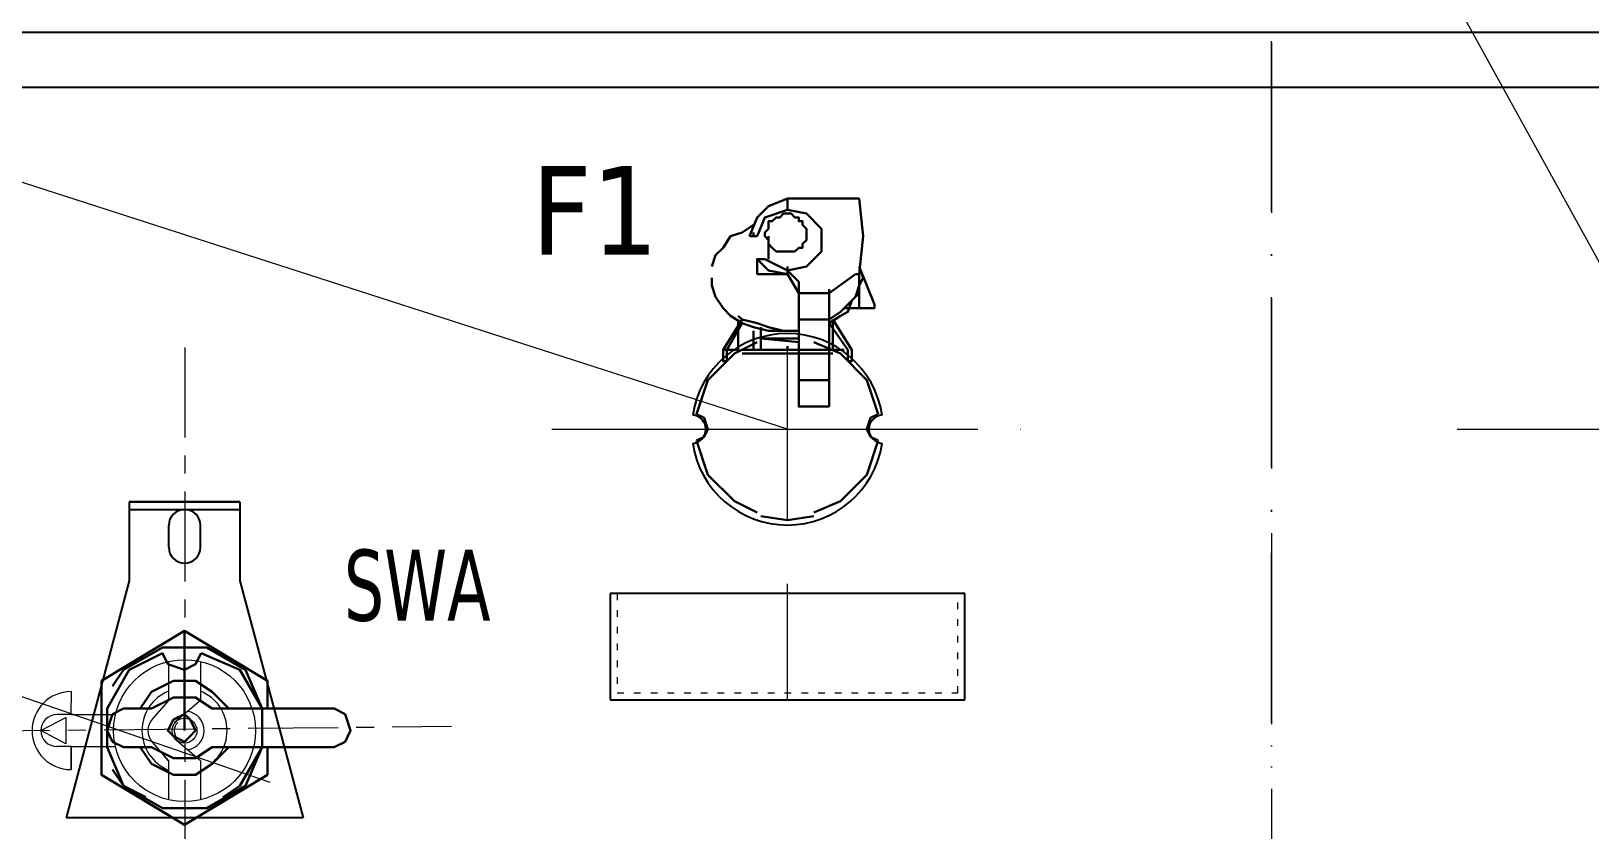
# Model space of a CAD drawing. Header units: millimetres. Extents: x 13152 to 84873, y -6229 to 22177.
# Drawn here: x 29852.2 to 30291.7, y 11458.2 to 11683.4 of the extents above; entities that cross this region are included whole.
import ezdxf

# ---------------------------------------------------------------- set-up
doc = ezdxf.new("R2010")
doc.units = ezdxf.units.MM
doc.header["$LTSCALE"] = 4
for name, pattern in [('ACAD_ISO03W100', [1.18, 0.47, -0.71]), ('ACAD_ISO10W100', [18, 12, -3, 0, -3]), ('CENTERX2', [101.6, 63.5, -12.7, 12.7, -12.7])]:
    doc.linetypes.add(name, pattern=pattern)
doc.layers.add('1', color=12, linetype='Continuous')
for name, color, linetype, lineweight in [('标注、文本', 3, 'Continuous', 25), ('粗实线', 4, 'Continuous', 53), ('铁心', 3, 'Continuous', 0)]:
    doc.layers.add(name, color=color, linetype=linetype, lineweight=lineweight)
doc.styles.add('Tahoma$001', font='tahoma.ttf', dxfattribs={"height": 2.159784})

msp = doc.modelspace()

# ---------------------------------------------------------------- linework, layer by layer
at = {"color": 0, "linetype": 'ByBlock'}
for p, q in [((29879.84, 11550.73), (29879.84, 11528.46)), ((29911.04, 11550.73), (29879.84, 11550.73)), ((29879.84, 11550.73), (29911.04, 11550.73)), ((29911.04, 11550.73), (29911.04, 11528.46)), ((29879.84, 11548.51), (29911.04, 11548.51)), ((29890.98, 11537.88), (29890.98, 11544.05)), ((29899.9, 11537.88), (29899.9, 11544.05)), ((29879.84, 11528.46), (29862.02, 11461.62)), ((29911.04, 11528.46), (29928.86, 11461.62)), ((29928.86, 11461.62), (29862.02, 11461.62))]:
    msp.add_line(p, q, dxfattribs=at)
at = {"color": 0, "linetype": 'ByBlock', "lineweight": 18}
for p, q in [((29890.94, 11505.69), (29890.94, 11494.7)), ((29899.94, 11505.69), (29899.94, 11494.7)), ((29890.94, 11494.7), (29886.36, 11489.51)), ((29890.94, 11494.7), (29889.28, 11492.82)), ((29899.94, 11494.7), (29892.63, 11488.49)), ((29854.94, 11486.2), (29861.94, 11489.91)), ((29863.44, 11490.7), (29859.44, 11490.7)), ((29861.94, 11489.91), (29861.94, 11482.49)), ((29863.44, 11490.7), (29875.95, 11490.7)), ((29861.94, 11482.49), (29854.94, 11486.2)), ((29863.44, 11481.7), (29859.44, 11481.7)), ((29863.44, 11481.7), (29875.95, 11481.7)), ((29863.44, 11481.7), (29863.44, 11475.2)), ((29863.44, 11475.2), (29863.44, 11481.7)), ((29886.36, 11482.89), (29890.94, 11477.7)), ((29899.94, 11477.7), (29892.63, 11483.91)), ((29890.94, 11477.7), (29889.28, 11479.58)), ((29890.94, 11477.7), (29890.94, 11466.71)), ((29899.94, 11477.7), (29899.94, 11466.71))]:
    msp.add_line(p, q, dxfattribs=at)
at = {"lineweight": 15}
msp.add_line((29863.44, 11497.2), (29863.36, 11490.7), dxfattribs=at)
at = {"color": 0, "linetype": 'ByBlock', "lineweight": 18}
for radius in [20, 3.5]:
    msp.add_circle((29895.44, 11486.2), radius, dxfattribs=at)
at = {"color": 0, "linetype": 'ByBlock'}
for centre, start, end in [((29895.44, 11544.05), 0, 180), ((29895.44, 11537.88), 180, 0)]:
    msp.add_arc(centre, 4.46, start, end, dxfattribs=at)
at = {"color": 0, "linetype": 'ByBlock', "lineweight": 18}
for centre, radius, start, end in [((29863.44, 11486.2), 11, 90, 270), ((29895.44, 11486.2), 12, 112.0243, 247.9757), ((29895.44, 11486.2), 12, 292.0243, 67.9757), ((29859.44, 11486.2), 4.5, 90, 270), ((29890.11, 11486.2), 5, 138.5763, 221.4237), ((29895.44, 11486.2), 5.5, 279.2709, 80.7291), ((29895.51, 11486.2), 3, 130.3645, 229.6355)]:
    msp.add_arc(centre, radius, start, end, dxfattribs=at)
at = {"layer": '1', "color": 1, "linetype": 'CENTERX2', "lineweight": 13, "ltscale": 0.1}
for p, q in [((29895.51, 11594.25), (29895.51, 11309.71)), ((29791.45, 11485.67), (29970.72, 11487.41))]:
    msp.add_line(p, q, dxfattribs=at)
at = {"layer": '标注、文本', "color": 1, "linetype": 'ACAD_ISO10W100', "lineweight": 18}
for p, q in [((30201.94, 11488.36), (30201.94, 12160.65)), ((30201.94, 11680.22), (30201.94, 10847.01)), ((30065.43, 11545.56), (30065.43, 11596.77)), ((29999.02, 11571.17), (30131.85, 11571.17)), ((30043.03, 11571.17), (30087.84, 11571.17)), ((30254.32, 11571.17), (30387.15, 11571.17)), ((30201.94, 11541.9), (30201.94, 10759.24)), ((30065.43, 11494.89), (30065.43, 11527.58))]:
    msp.add_line(p, q, dxfattribs=at)
at = {"layer": '标注、文本', "color": 2, "linetype": 'ACAD_ISO03W100', "lineweight": 18}
for p, q in [((29811.94, 11683.17), (30591.94, 11683.17)), ((30017.44, 11524.89), (30017.44, 11496.89)), ((30113.44, 11496.89), (30113.44, 11524.89)), ((30017.44, 11496.89), (30113.44, 11496.89))]:
    msp.add_line(p, q, dxfattribs=at)
at = {"layer": '标注、文本'}
for p, q in [((29811.94, 11683.17), (30591.94, 11683.17)), ((29812.44, 11667.67), (30591.44, 11667.67)), ((30015.44, 11524.89), (30015.44, 11494.89)), ((30115.44, 11524.89), (30015.44, 11524.89)), ((30115.44, 11494.89), (30115.44, 11524.89)), ((30015.44, 11494.89), (30115.44, 11494.89))]:
    msp.add_line(p, q, dxfattribs=at)
for centre, radius, start, end in [((30065.43, 11571.17), 27, 8.496, 171.504), ((30038.43, 11571.17), 4, 274.248, 85.752), ((30092.43, 11571.17), 4, 94.248, 265.752), ((30065.43, 11571.17), 27, 188.496, 351.504)]:
    msp.add_arc(centre, radius, start, end, dxfattribs=at)
at = {"layer": '粗实线', "lineweight": 30}
for points in [[(30065.43, 11636.24), (30060.1, 11634.11), (30056.9, 11630.91), (30054.77, 11625.57)], [(30065.43, 11636.24), (30065.43, 11633.04)], [(30085.7, 11614.9), (30086.77, 11625.57), (30085.7, 11636.24)], [(30065.43, 11633.04), (30059.03, 11630.91), (30056.9, 11625.57)], [(30065.43, 11615.97), (30070.77, 11617.04), (30075.04, 11621.31), (30075.04, 11627.71), (30070.77, 11631.97), (30065.43, 11633.04)], [(30055.83, 11628.77), (30052.63, 11626.64), (30049.43, 11625.57), (30047.3, 11622.37), (30045.17, 11620.24), (30044.1, 11617.04)], [(30055.83, 11628.77), (30052.63, 11626.64), (30049.43, 11625.57), (30047.3, 11622.37), (30045.17, 11620.24), (30044.1, 11617.04)], [(30055.83, 11626.64), (30055.83, 11625.57)], [(30056.9, 11619.17), (30060.1, 11615.97), (30065.43, 11614.9)], [(30059.03, 11619.17), (30056.9, 11619.17), (30056.9, 11614.9)], [(30077.17, 11602.1), (30080.37, 11604.24), (30082.5, 11606.37), (30084.64, 11608.5), (30085.7, 11611.7), (30086.77, 11613.84), (30085.7, 11617.04)], [(30077.17, 11602.1), (30080.37, 11604.24), (30082.5, 11606.37), (30084.64, 11608.5), (30085.7, 11611.7), (30086.77, 11613.84), (30085.7, 11617.04)], [(30085.7, 11614.9), (30085.7, 11605.3), (30088.9, 11605.3), (30089.97, 11605.3), (30089.97, 11606.37), (30085.7, 11617.04)], [(30044.1, 11613.84), (30044.1, 11611.7), (30045.17, 11608.5), (30047.3, 11605.3), (30049.43, 11603.17), (30052.63, 11601.04), (30055.83, 11599.97), (30060.1, 11598.9), (30064.37, 11598.9), (30068.64, 11598.9)], [(30044.1, 11613.84), (30044.1, 11611.7), (30045.17, 11608.5), (30047.3, 11605.3), (30049.43, 11603.17), (30052.63, 11601.04), (30055.83, 11599.97), (30060.1, 11598.9), (30064.37, 11598.9), (30068.64, 11598.9)], [(30068.64, 11609.57), (30068.64, 11612.77), (30065.43, 11615.97)], [(30065.43, 11614.9), (30065.43, 11615.97)], [(30065.43, 11614.9), (30068.64, 11609.57)], [(30085.7, 11614.9), (30084.64, 11614.9), (30077.17, 11609.57)], [(30077.17, 11601.04), (30080.37, 11603.17), (30082.5, 11604.24), (30083.57, 11607.44), (30085.7, 11609.57), (30085.7, 11611.7), (30086.77, 11613.84)], [(30077.17, 11601.04), (30080.37, 11603.17), (30082.5, 11604.24), (30083.57, 11607.44), (30085.7, 11609.57), (30085.7, 11611.7), (30086.77, 11613.84)], [(30072.9, 11577.57), (30068.64, 11577.57), (30068.64, 11609.57)], [(30077.17, 11577.57), (30077.17, 11609.57), (30068.64, 11609.57)], [(30051.57, 11603.17), (30052.63, 11602.1), (30056.9, 11601.04), (30060.1, 11599.97), (30064.37, 11598.9), (30068.64, 11598.9)], [(30051.57, 11603.17), (30052.63, 11602.1), (30056.9, 11601.04), (30060.1, 11599.97), (30064.37, 11598.9), (30068.64, 11598.9)], [(30085.7, 11605.3), (30081.44, 11605.3)], [(30051.57, 11593.57), (30047.3, 11593.57), (30052.63, 11602.1)], [(30048.37, 11593.57), (30052.63, 11601.04)], [(30056.9, 11595.7), (30050.5, 11592.5), (30043.03, 11585.03), (30039.83, 11575.43)], [(30091.04, 11575.43), (30087.84, 11585.03), (30080.37, 11592.5), (30072.9, 11595.7)], [(30047.3, 11593.57), (30047.3, 11590.37), (30048.37, 11590.37), (30048.37, 11593.57)], [(30083.57, 11593.57), (30083.57, 11590.37), (30082.5, 11590.37), (30082.5, 11593.57)], [(30039.83, 11567.97), (30041.97, 11569.03), (30043.03, 11571.17), (30041.97, 11574.37), (30039.83, 11575.43)], [(30091.04, 11575.43), (30088.9, 11574.37), (30087.84, 11571.17), (30088.9, 11569.03), (30091.04, 11567.97)], [(30039.83, 11567.97), (30043.03, 11558.36), (30050.5, 11550.9), (30056.9, 11547.7)], [(30072.9, 11547.7), (30080.37, 11550.9), (30087.84, 11558.36), (30091.04, 11567.97)], [(30057.97, 11546.63), (30065.43, 11545.56), (30072.9, 11546.63)], [(29895.44, 11486.2), (29895.44, 11514.29), (29872.03, 11500.25)], [(29895.44, 11514.29), (29918.85, 11500.25), (29918.85, 11492.44)], [(29889.2, 11508.05), (29879.83, 11503.37), (29873.59, 11492.44), (29873.59, 11481.52), (29878.27, 11470.59), (29884.52, 11467.47)], [(29917.29, 11492.44), (29912.61, 11503.37), (29901.68, 11509.61), (29889.2, 11509.61), (29878.27, 11503.37), (29875.15, 11498.69)], [(29889.2, 11508.05), (29890.76, 11504.93), (29895.44, 11503.37), (29898.56, 11504.93), (29900.12, 11508.05)], [(29906.36, 11467.47), (29911.05, 11470.59), (29917.29, 11481.52), (29917.29, 11492.44), (29911.05, 11503.37), (29900.12, 11508.05)], [(29918.85, 11473.72), (29895.44, 11459.67), (29872.03, 11473.72), (29872.03, 11500.25)], [(29907.92, 11492.44), (29903.24, 11497.12), (29898.56, 11500.25), (29892.32, 11500.25), (29886.08, 11497.12), (29882.96, 11492.44)], [(29903.24, 11492.44), (29898.56, 11495.56), (29892.32, 11495.56), (29886.08, 11492.44)], [(29878.27, 11492.44), (29875.15, 11490.88), (29873.59, 11486.2), (29875.15, 11483.08), (29878.27, 11481.52)], [(29937.58, 11481.52), (29940.7, 11483.08), (29942.26, 11486.2), (29940.7, 11490.88), (29937.58, 11492.44)], [(29875.15, 11475.28), (29878.27, 11470.59), (29889.2, 11464.35), (29901.68, 11464.35), (29912.61, 11470.59), (29917.29, 11481.52)], [(29882.96, 11481.52), (29886.08, 11476.84), (29892.32, 11473.72), (29898.56, 11473.72), (29903.24, 11476.84), (29907.92, 11481.52)], [(29886.08, 11481.52), (29892.32, 11478.4), (29898.56, 11478.4), (29903.24, 11481.52)], [(29918.85, 11481.52), (29918.85, 11473.72)]]:
    msp.add_lwpolyline(points, dxfattribs=at)
for points in [[(30065.43, 11631.97), (30064.37, 11631.97), (30063.3, 11630.91), (30062.23, 11630.91), (30061.17, 11629.84), (30060.1, 11629.84), (30060.1, 11628.77), (30060.1, 11627.71), (30059.03, 11626.64), (30059.03, 11625.57), (30060.1, 11624.51), (30060.1, 11623.44), (30061.17, 11622.37), (30062.23, 11621.31), (30063.3, 11621.31), (30064.37, 11621.31), (30065.43, 11621.31), (30066.5, 11621.31), (30067.57, 11621.31), (30068.64, 11622.37), (30069.7, 11622.37), (30069.7, 11623.44), (30070.77, 11624.51), (30070.77, 11625.57), (30070.77, 11626.64), (30070.77, 11627.71), (30069.7, 11628.77), (30069.7, 11629.84), (30068.64, 11629.84), (30068.64, 11630.91), (30067.57, 11630.91), (30066.5, 11631.97)], [(30078.24, 11593.57), (30078.24, 11594.64)], [(29898.56, 11486.2), (29897, 11489.32), (29895.44, 11490.88), (29892.32, 11489.32), (29890.76, 11486.2), (29892.32, 11484.64), (29895.44, 11483.08), (29897, 11484.64)]]:
    msp.add_lwpolyline(points, close=True, dxfattribs=at)
for points in [[(30065.43, 11636.24), (30065.43, 11636.24), (30085.7, 11636.24), (30085.7, 11636.24)], [(30054.77, 11625.57), (30054.77, 11625.57), (30056.9, 11625.57), (30056.9, 11625.57)], [(30060.1, 11625.57), (30060.1, 11625.57), (30060.1, 11619.17), (30060.1, 11619.17)], [(30059.03, 11619.17), (30059.03, 11619.17), (30065.43, 11615.97), (30065.43, 11615.97)], [(30065.43, 11617.04), (30065.43, 11617.04), (30065.43, 11615.97), (30065.43, 11615.97)], [(30065.43, 11614.9), (30065.43, 11614.9), (30056.9, 11614.9), (30056.9, 11614.9)], [(30077.17, 11609.57), (30077.17, 11609.57), (30077.17, 11610.64), (30077.17, 11610.64)], [(30051.57, 11593.57), (30051.57, 11593.57), (30051.57, 11602.1), (30051.57, 11602.1)], [(30055.83, 11593.57), (30055.83, 11593.57), (30055.83, 11598.9), (30055.83, 11598.9)], [(30057.97, 11593.57), (30057.97, 11593.57), (30057.97, 11599.97), (30057.97, 11599.97)], [(30068.64, 11602.1), (30068.64, 11602.1), (30077.17, 11602.1), (30077.17, 11602.1)], [(30082.5, 11593.57), (30082.5, 11593.57), (30077.17, 11601.04), (30077.17, 11601.04)], [(30078.24, 11593.57), (30078.24, 11593.57), (30078.24, 11602.1), (30078.24, 11602.1)], [(30083.57, 11593.57), (30083.57, 11593.57), (30078.24, 11602.1), (30078.24, 11602.1)], [(30057.97, 11596.77), (30057.97, 11596.77), (30068.64, 11595.7), (30068.64, 11595.7)], [(30057.97, 11596.77), (30057.97, 11596.77), (30068.64, 11596.77), (30068.64, 11596.77)], [(30065.43, 11593.57), (30065.43, 11593.57), (30065.43, 11594.64), (30065.43, 11594.64)], [(30052.63, 11593.57), (30052.63, 11593.57), (30065.43, 11593.57), (30065.43, 11593.57)], [(30055.83, 11593.57), (30055.83, 11593.57), (30052.63, 11593.57), (30052.63, 11593.57)], [(30052.63, 11592.5), (30052.63, 11592.5), (30078.24, 11592.5), (30078.24, 11592.5)], [(30064.37, 11593.57), (30064.37, 11593.57), (30081.44, 11593.57), (30081.44, 11593.57)], [(30078.24, 11593.57), (30078.24, 11593.57), (30065.43, 11593.57), (30065.43, 11593.57)], [(30068.64, 11585.03), (30068.64, 11585.03), (30077.17, 11585.03), (30077.17, 11585.03)], [(30068.64, 11577.57), (30068.64, 11577.57), (30077.17, 11577.57), (30077.17, 11577.57)], [(29878.27, 11492.44), (29878.27, 11492.44), (29886.08, 11492.44), (29886.08, 11492.44)], [(29903.24, 11492.44), (29903.24, 11492.44), (29937.58, 11492.44), (29937.58, 11492.44)], [(29878.27, 11481.52), (29878.27, 11481.52), (29886.08, 11481.52), (29886.08, 11481.52)], [(29903.24, 11481.52), (29903.24, 11481.52), (29937.58, 11481.52), (29937.58, 11481.52)]]:
    msp.add_open_spline(points, degree=3, dxfattribs=at)
at = {"layer": '铁心', "lineweight": 13}
for points in [[(30320.39, 11571.17), (29827.91, 12463.02), (29827.91, 12463.02)], [(30065.43, 11571.17), (29380.26, 11792.17), (29380.26, 11792.17)], [(29919.58, 11471.56), (29391.85, 11653.75), (29391.85, 11653.75)]]:
    msp.add_lwpolyline(points, dxfattribs=at)

# ---------------------------------------------------------------- texts
at = {"layer": '标注、文本', "lineweight": 13, "style": 'Tahoma$001'}
msp.add_text('F1', height=25, dxfattribs=at).set_placement((29993.26, 11620.38))
at = {"layer": '标注、文本', "style": 'Tahoma$001', "width": 0.76}
msp.add_text('SWA', height=20, dxfattribs=at).set_placement((29940.35, 11517.21))

doc.saveas('drawing.dxf')
